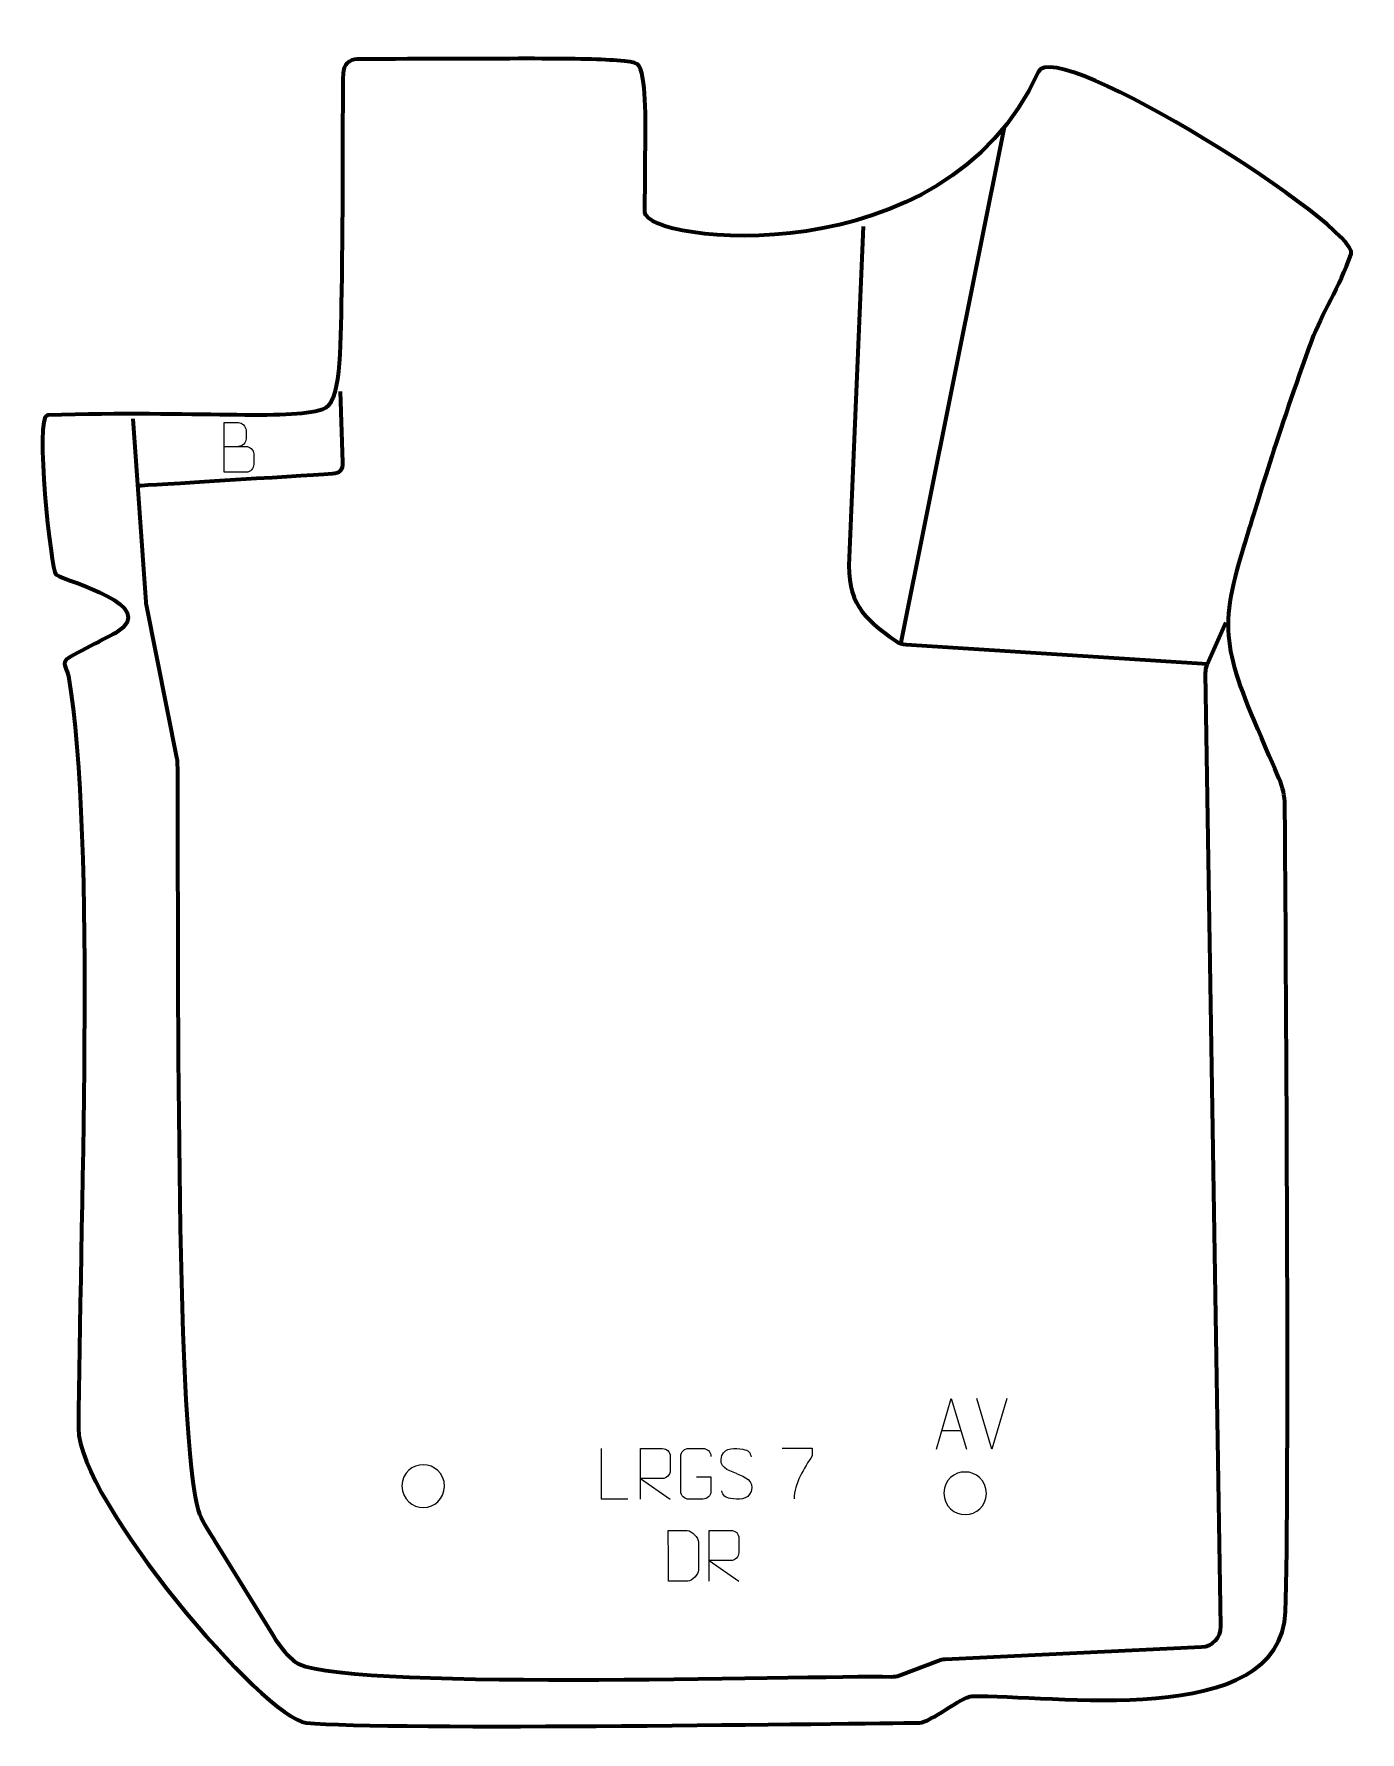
# Model space of a CAD drawing. Header units: millimetres. Extents: x -3605 to -2951, y -59 to 778.
import ezdxf

# ---------------------------------------------------------------- set-up
doc = ezdxf.new("R2010")
doc.units = ezdxf.units.MM
doc.header["$MEASUREMENT"] = 0
doc.layers.add('layer 1', color=7, linetype='Continuous')
doc.layers.add('layer 2', color=7, linetype='Continuous')

msp = doc.modelspace()

# ---------------------------------------------------------------- linework, layer by layer
at = {"layer": 'layer 1', "color": 230, "lineweight": 200}
msp.add_open_spline([(-3445.4916, 765.8086), (-3375.6159, 765.8086), (-3335.4199, 766.5875), (-3317.3898, 765.0571), (-3317.3898, 765.0571), (-3306.0394, 764.0937), (-3306.2416, 764.4509), (-3304.6619, 756.1021), (-3304.6619, 756.1021), (-3302.5616, 745.0015), (-3303.5996, 723.7591), (-3303.5996, 690.2256), (-3303.5996, 690.2256), (-3303.5996, 675.3048), (-3155.9924, 657.5309), (-3109.6909, 759.3412), (-3109.6909, 759.3412), (-3101.122, 778.1829), (-2950.9379, 682.5066), (-2955.3576, 669.7046), (-2955.3576, 669.7046), (-2961.0724, 653.1511), (-2969.9, 640.362), (-2974.7881, 626.8839), (-2974.7881, 626.8839), (-2991.6495, 580.3916), (-3001.5035, 547.1444), (-3008.2428, 525.2655), (-3008.2428, 525.2655), (-3021.5263, 482.1416), (-3017.2913, 472.3424), (-2995.754, 422.3008), (-2995.754, 422.3008), (-2987.3357, 402.7411), (-2988.0765, 406.9026), (-2987.9204, 385.4858), (-2987.9204, 385.4858), (-2987.3956, 313.58), (-2985.7062, 57.6625), (-2987.6843, 0.3853), (-2987.6843, 0.3853), (-2989.7384, -59.0895), (-3104.7751, -40.3131), (-3142.3509, -41.4183), (-3142.3509, -41.4183), (-3147.5105, -41.57), (-3163.0496, -54.5122), (-3168.2592, -54.5302), (-3168.2592, -54.5302), (-3196.4853, -54.6277), (-3430.7858, -58.4898), (-3470.7319, -54.492), (-3470.7319, -54.492), (-3491.2058, -52.4436), (-3583.1428, 55.2691), (-3582.9951, 90.6985), (-3582.9951, 90.6985), (-3582.6099, 183.0503), (-3574.0758, 382.4309), (-3587.9544, 461.5422), (-3587.9544, 461.5422), (-3588.483, 464.5557), (-3590.9782, 467.1742), (-3589.2797, 469.4808), (-3589.2797, 469.4808), (-3588.0167, 471.1962), (-3566.9688, 481.3185), (-3563.9966, 483.2338), (-3563.9966, 483.2338), (-3543.179, 496.6489), (-3587.5375, 507.7619), (-3594.2176, 511.7302), (-3594.2176, 511.7302), (-3596.3033, 512.9693), (-3604.9352, 589.9726), (-3598.2952, 590.1827), (-3598.2952, 590.1827), (-3523.4653, 592.5516), (-3480.2136, 587.3511), (-3462.6522, 592.967), (-3462.6522, 592.967), (-3453.4771, 595.9011), (-3453.889, 620.5785), (-3453.3002, 651.1416), (-3453.3002, 651.1416), (-3452.4925, 693.0634), (-3452.9101, 745.1264), (-3452.4916, 758.8284), (-3452.4916, 758.8284), (-3452.3741, 762.6748), (-3449.3401, 765.8086), (-3445.4916, 765.8086)], degree=3, knots=[0, 0, 0, 0, 0.04166667, 0.04166667, 0.04166667, 0.04166667, 0.08333333, 0.08333333, 0.08333333, 0.08333333, 0.125, 0.125, 0.125, 0.125, 0.16666667, 0.16666667, 0.16666667, 0.16666667, 0.20833333, 0.20833333, 0.20833333, 0.20833333, 0.25, 0.25, 0.25, 0.25, 0.29166667, 0.29166667, 0.29166667, 0.29166667, 0.33333333, 0.33333333, 0.33333333, 0.33333333, 0.375, 0.375, 0.375, 0.375, 0.41666667, 0.41666667, 0.41666667, 0.41666667, 0.45833333, 0.45833333, 0.45833333, 0.45833333, 0.5, 0.5, 0.5, 0.5, 0.54166667, 0.54166667, 0.54166667, 0.54166667, 0.58333333, 0.58333333, 0.58333333, 0.58333333, 0.625, 0.625, 0.625, 0.625, 0.66666667, 0.66666667, 0.66666667, 0.66666667, 0.70833333, 0.70833333, 0.70833333, 0.70833333, 0.75, 0.75, 0.75, 0.75, 0.79166667, 0.79166667, 0.79166667, 0.79166667, 0.83333333, 0.83333333, 0.83333333, 0.83333333, 0.875, 0.875, 0.875, 0.875, 0.91666667, 0.91666667, 0.91666667, 0.91666667, 1, 1, 1, 1], dxfattribs=at)
at = {"layer": 'layer 2', "color": 142, "lineweight": 200}
msp.add_open_spline([(-3126.4238, 732.1988), (-3126.4238, 732.1988), (-3177.6045, 477.3004), (-3177.6045, 477.3004)], degree=3, dxfattribs=at)
for points, knots in [([(-3195.9492, 683.3228), (-3195.9492, 683.3228), (-3202.957, 520.034), (-3202.957, 520.034), (-3202.957, 520.034), (-3203.8963, 498.1147), (-3196.4458, 490.2944), (-3179.8821, 478.8711), (-3179.8821, 478.8711), (-3178.3239, 477.7965), (-3176.7325, 477.2446), (-3174.8435, 477.1237), (-3174.8435, 477.1237), (-3174.8435, 477.1237), (-3026.0954, 467.6029), (-3026.0954, 467.6029)], [0, 0, 0, 0, 0.2, 0.2, 0.2, 0.2, 0.4, 0.4, 0.4, 0.4, 0.6, 0.6, 0.6, 0.6, 1, 1, 1, 1]), ([(-3553.8467, 555.5266), (-3547.3434, 555.7554), (-3477.5128, 560.1916), (-3457.6571, 561.4566), (-3457.6571, 561.4566), (-3453.9933, 561.6899), (-3452.4709, 563.3917), (-3452.5876, 566.9466), (-3452.5876, 566.9466), (-3452.5876, 566.9466), (-3453.7338, 601.853), (-3453.7338, 601.853)], [0, 0, 0, 0, 0.25, 0.25, 0.25, 0.25, 0.5, 0.5, 0.5, 0.5, 1, 1, 1, 1]), ([(-3556.1359, 588.3372), (-3556.1359, 588.3372), (-3549.8304, 497.9585), (-3549.8304, 497.9585), (-3549.8304, 497.9585), (-3549.7992, 497.5117), (-3549.7483, 497.1325), (-3549.6605, 496.6933), (-3549.6605, 496.6933), (-3549.6605, 496.6933), (-3534.4387, 420.5844), (-3534.4387, 420.5844), (-3534.4387, 420.5844), (-3534.3163, 419.9723), (-3534.2585, 419.4411), (-3534.2464, 418.817), (-3534.2464, 418.817), (-3533.6349, 387.2604), (-3535.5755, 140.0475), (-3527.366, 71.3096), (-3527.366, 71.3096), (-3524.3788, 46.297), (-3524.1893, 48.7254), (-3513.0892, 30.7455), (-3513.0892, 30.7455), (-3513.0892, 30.7455), (-3487.3073, -11.0163), (-3487.3073, -11.0163), (-3487.3073, -11.0163), (-3482.518, -18.774), (-3479.2682, -21.7348), (-3476.633, -24.1362), (-3476.633, -24.1362), (-3460.0961, -39.2067), (-3223.9614, -30.9722), (-3181.9995, -31.8083), (-3181.9995, -31.8083), (-3180.6661, -31.8348), (-3179.5213, -31.6381), (-3178.2732, -31.1677), (-3178.2732, -31.1677), (-3178.2732, -31.1677), (-3158.6211, -23.7603), (-3158.6211, -23.7603), (-3158.6211, -23.7603), (-3157.5938, -23.3731), (-3156.664, -23.1809), (-3155.5674, -23.1289), (-3155.5674, -23.1289), (-3155.5674, -23.1289), (-3029.0657, -17.1354), (-3029.0657, -17.1354), (-3029.0657, -17.1354), (-3023.6735, -16.8799), (-3019.4534, -12.3831), (-3019.5403, -6.9856), (-3019.5403, -6.9856), (-3019.5403, -6.9856), (-3027.1101, 463.0305), (-3027.1101, 463.0305), (-3027.1101, 463.0305), (-3027.1344, 464.5406), (-3026.8724, 465.8377), (-3026.264, 467.22), (-3026.264, 467.22), (-3026.264, 467.22), (-3017.0912, 488.0603), (-3017.0912, 488.0603)], [0, 0, 0, 0, 0.05555556, 0.05555556, 0.05555556, 0.05555556, 0.11111111, 0.11111111, 0.11111111, 0.11111111, 0.16666667, 0.16666667, 0.16666667, 0.16666667, 0.22222222, 0.22222222, 0.22222222, 0.22222222, 0.27777778, 0.27777778, 0.27777778, 0.27777778, 0.33333333, 0.33333333, 0.33333333, 0.33333333, 0.38888889, 0.38888889, 0.38888889, 0.38888889, 0.44444444, 0.44444444, 0.44444444, 0.44444444, 0.5, 0.5, 0.5, 0.5, 0.55555556, 0.55555556, 0.55555556, 0.55555556, 0.61111111, 0.61111111, 0.61111111, 0.61111111, 0.66666667, 0.66666667, 0.66666667, 0.66666667, 0.72222222, 0.72222222, 0.72222222, 0.72222222, 0.77777778, 0.77777778, 0.77777778, 0.77777778, 0.83333333, 0.83333333, 0.83333333, 0.83333333, 0.88888889, 0.88888889, 0.88888889, 0.88888889, 1, 1, 1, 1])]:
    msp.add_open_spline(points, degree=3, knots=knots, dxfattribs=at)
at = {"layer": 'layer 2', "color": 250, "lineweight": 9}
for points, knots in [([(-3511.0485, 574.8243), (-3507.4819, 574.8247), (-3503.9657, 574.8247), (-3500.3983, 574.8243), (-3500.3983, 574.8243), (-3498.4619, 574.8074), (-3496.5764, 573.1055), (-3496.5764, 571.0965), (-3496.5764, 571.0965), (-3496.5767, 569.9903), (-3496.5767, 567.0011), (-3496.5764, 565.8946), (-3496.5764, 565.8946), (-3496.559, 564.0734), (-3498.0707, 562.0993), (-3500.3463, 562.1159), (-3500.3463, 562.1159), (-3503.9141, 562.1163), (-3507.4815, 562.1163), (-3511.0485, 562.1159), (-3511.0485, 562.1159), (-3511.0485, 570.2696), (-3511.0485, 578.423), (-3511.0485, 586.576), (-3511.0485, 586.576), (-3508.7217, 586.576), (-3506.3945, 586.576), (-3504.0673, 586.576), (-3504.0673, 586.576), (-3502.4197, 586.5934), (-3500.3644, 584.7206), (-3500.3471, 582.797), (-3500.3471, 582.797), (-3500.3474, 580.7717), (-3500.3474, 580.6286), (-3500.3471, 578.603), (-3500.3471, 578.603), (-3500.3301, 576.5777), (-3502.1479, 574.8074), (-3504.1182, 574.8243)], [0, 0, 0, 0, 0.09090909, 0.09090909, 0.09090909, 0.09090909, 0.18181818, 0.18181818, 0.18181818, 0.18181818, 0.27272727, 0.27272727, 0.27272727, 0.27272727, 0.36363636, 0.36363636, 0.36363636, 0.36363636, 0.45454545, 0.45454545, 0.45454545, 0.45454545, 0.54545455, 0.54545455, 0.54545455, 0.54545455, 0.63636364, 0.63636364, 0.63636364, 0.63636364, 0.72727273, 0.72727273, 0.72727273, 0.72727273, 0.81818182, 0.81818182, 0.81818182, 0.81818182, 1, 1, 1, 1]), ([(-3159.8856, 80.4073), (-3159.8856, 80.4073), (-3152.5146, 105.3608), (-3152.5146, 105.3608), (-3152.5146, 105.3608), (-3152.5146, 105.3608), (-3144.9447, 80.4073), (-3144.9447, 80.4073)], [0, 0, 0, 0, 0.33333333, 0.33333333, 0.33333333, 0.33333333, 1, 1, 1, 1]), ([(-3312.0213, 55.7581), (-3312.0213, 55.7581), (-3324.9704, 55.7581), (-3324.9704, 55.7581), (-3324.9704, 55.7581), (-3324.9704, 55.7581), (-3324.9704, 80.7117), (-3324.9704, 80.7117)], [0, 0, 0, 0, 0.33333333, 0.33333333, 0.33333333, 0.33333333, 1, 1, 1, 1]), ([(-3305.8279, 55.7582), (-3305.8279, 55.7582), (-3305.8279, 80.7117), (-3305.8279, 80.7117), (-3305.8279, 80.7117), (-3302.2331, 80.7117), (-3298.6376, 80.7117), (-3295.0424, 80.7117), (-3295.0424, 80.7117), (-3292.7171, 80.674), (-3291.1598, 79.184), (-3291.1639, 76.8176), (-3291.1639, 76.8176), (-3291.1643, 74.7821), (-3291.1643, 71.7227), (-3291.1639, 69.6867), (-3291.1639, 69.6867), (-3291.1704, 67.8112), (-3292.9827, 65.8694), (-3294.9922, 65.8503), (-3294.9922, 65.8503), (-3294.9922, 65.8503), (-3305.8279, 65.8503), (-3305.8279, 65.8503), (-3305.8279, 65.8503), (-3305.8279, 65.8503), (-3291.1732, 55.7582), (-3291.1732, 55.7582)], [0, 0, 0, 0, 0.125, 0.125, 0.125, 0.125, 0.25, 0.25, 0.25, 0.25, 0.375, 0.375, 0.375, 0.375, 0.5, 0.5, 0.5, 0.5, 0.625, 0.625, 0.625, 0.625, 0.75, 0.75, 0.75, 0.75, 1, 1, 1, 1]), ([(-3278.2409, 66.7439), (-3278.2409, 66.7439), (-3271.0728, 66.7439), (-3271.0728, 66.7439), (-3271.0728, 66.7439), (-3271.0728, 66.7439), (-3271.0728, 59.5758), (-3271.0728, 59.5758), (-3271.0728, 59.5758), (-3271.2125, 57.2524), (-3272.8897, 55.7728), (-3275.0375, 55.762), (-3275.0375, 55.762), (-3277.3693, 55.7624), (-3279.7013, 55.7624), (-3282.0328, 55.762), (-3282.0328, 55.762), (-3283.9577, 55.6566), (-3285.9299, 57.5411), (-3285.9187, 59.5584), (-3285.9187, 59.5584), (-3285.9183, 65.3285), (-3285.9183, 71.0982), (-3285.9187, 76.8675), (-3285.9187, 76.8675), (-3285.9145, 79.0056), (-3284.1677, 80.7248), (-3282.0154, 80.7114), (-3282.0154, 80.7114), (-3279.6897, 80.7114), (-3277.3636, 80.7114), (-3275.0375, 80.7114), (-3275.0375, 80.7114), (-3273.0908, 80.7468), (-3271.0994, 79.2553), (-3271.0728, 76.8176)], [0, 0, 0, 0, 0.1, 0.1, 0.1, 0.1, 0.2, 0.2, 0.2, 0.2, 0.3, 0.3, 0.3, 0.3, 0.4, 0.4, 0.4, 0.4, 0.5, 0.5, 0.5, 0.5, 0.6, 0.6, 0.6, 0.6, 0.7, 0.7, 0.7, 0.7, 0.8, 0.8, 0.8, 0.8, 1, 1, 1, 1]), ([(-3258.4903, 68.4088), (-3262.7386, 69.8792), (-3267.6467, 71.675), (-3265.6416, 77.1953), (-3265.6416, 77.1953), (-3264.1381, 81.3352), (-3258.9245, 80.9467), (-3255.3209, 80.3456), (-3255.3209, 80.3456), (-3252.4603, 79.8684), (-3251.5956, 78.6552), (-3251.285, 76.5711)], [0, 0, 0, 0, 0.25, 0.25, 0.25, 0.25, 0.5, 0.5, 0.5, 0.5, 1, 1, 1, 1]), ([(-3235.8983, 80.8881), (-3235.8983, 80.8881), (-3221.0822, 80.8881), (-3221.0822, 80.8881), (-3221.0822, 80.8881), (-3221.0825, 79.6385), (-3221.0825, 78.3889), (-3221.0822, 77.1391), (-3221.0822, 77.1391), (-3225.0766, 71.142), (-3229.9918, 63.3084), (-3229.9918, 55.9296)], [0, 0, 0, 0, 0.25, 0.25, 0.25, 0.25, 0.5, 0.5, 0.5, 0.5, 1, 1, 1, 1]), ([(-3423.4247, 62.2602), (-3423.354, 68.9006), (-3418.08, 72.7466), (-3412.9247, 72.6496), (-3412.9247, 72.6496), (-3407.7694, 72.7466), (-3402.4954, 68.6832), (-3402.4247, 62.0428), (-3402.4247, 62.0428), (-3402.7949, 55.7135), (-3407.2368, 51.6828), (-3412.9247, 51.6534), (-3412.9247, 51.6534), (-3418.08, 51.5564), (-3423.354, 55.6198), (-3423.4247, 62.2602)], [0, 0, 0, 0, 0.2, 0.2, 0.2, 0.2, 0.4, 0.4, 0.4, 0.4, 0.6, 0.6, 0.6, 0.6, 1, 1, 1, 1]), ([(-3258.4903, 68.4087), (-3254.4717, 66.762), (-3249.4422, 64.8737), (-3251.2762, 59.5134), (-3251.2762, 59.5134), (-3252.736, 55.247), (-3257.6468, 55.5037), (-3261.3729, 56.0584), (-3261.3729, 56.0584), (-3264.1229, 56.4682), (-3265.3438, 57.6817), (-3265.7218, 59.7939)], [0, 0, 0, 0, 0.25, 0.25, 0.25, 0.25, 0.5, 0.5, 0.5, 0.5, 1, 1, 1, 1]), ([(-3156.1955, 58.7324), (-3156.1248, 65.3728), (-3150.8508, 69.2188), (-3145.6955, 69.1218), (-3145.6955, 69.1218), (-3140.5402, 69.2188), (-3135.2662, 65.1554), (-3135.1955, 58.515), (-3135.1955, 58.515), (-3135.5657, 52.1857), (-3140.0076, 48.155), (-3145.6955, 48.1256), (-3145.6955, 48.1256), (-3150.8508, 48.0286), (-3156.1248, 52.092), (-3156.1955, 58.7324)], [0, 0, 0, 0, 0.2, 0.2, 0.2, 0.2, 0.4, 0.4, 0.4, 0.4, 0.6, 0.6, 0.6, 0.6, 1, 1, 1, 1]), ([(-3292.0297, 15.3634), (-3289.6979, 15.3638), (-3284.7477, 15.3398), (-3282.4162, 15.3395), (-3282.4162, 15.3395), (-3280.4912, 15.2341), (-3277.1726, 18.7757), (-3277.1838, 20.793), (-3277.1838, 20.793), (-3277.1842, 26.5631), (-3277.1842, 28.7328), (-3277.1838, 34.5021), (-3277.1838, 34.5021), (-3277.1881, 36.6402), (-3280.5626, 40.3003), (-3282.715, 40.2868), (-3282.715, 40.2868), (-3285.0407, 40.2868), (-3289.765, 40.2868), (-3292.0911, 40.2868), (-3292.0911, 40.2868), (-3292.0907, 34.5399), (-3292.0294, 21.1107), (-3292.0297, 15.3634)], [0, 0, 0, 0, 0.14285714, 0.14285714, 0.14285714, 0.14285714, 0.28571429, 0.28571429, 0.28571429, 0.28571429, 0.42857143, 0.42857143, 0.42857143, 0.42857143, 0.57142857, 0.57142857, 0.57142857, 0.57142857, 0.71428571, 0.71428571, 0.71428571, 0.71428571, 1, 1, 1, 1]), ([(-3271.9695, 15.3353), (-3271.9695, 15.3353), (-3271.9695, 40.2888), (-3271.9695, 40.2888), (-3271.9695, 40.2888), (-3268.3747, 40.2888), (-3264.7792, 40.2888), (-3261.184, 40.2888), (-3261.184, 40.2888), (-3258.8587, 40.2511), (-3257.3014, 38.7611), (-3257.3055, 36.3947), (-3257.3055, 36.3947), (-3257.3059, 34.3592), (-3257.3059, 31.2998), (-3257.3055, 29.2638), (-3257.3055, 29.2638), (-3257.312, 27.3883), (-3259.1243, 25.4465), (-3261.1338, 25.4274), (-3261.1338, 25.4274), (-3261.1338, 25.4274), (-3271.9695, 25.4274), (-3271.9695, 25.4274), (-3271.9695, 25.4274), (-3271.9695, 25.4274), (-3257.3148, 15.3353), (-3257.3148, 15.3353)], [0, 0, 0, 0, 0.125, 0.125, 0.125, 0.125, 0.25, 0.25, 0.25, 0.25, 0.375, 0.375, 0.375, 0.375, 0.5, 0.5, 0.5, 0.5, 0.625, 0.625, 0.625, 0.625, 0.75, 0.75, 0.75, 0.75, 1, 1, 1, 1])]:
    msp.add_open_spline(points, degree=3, knots=knots, dxfattribs=at)
for points in [[(-3132.5261, 80.4), (-3132.5261, 80.4), (-3139.8479, 105.3536), (-3139.8479, 105.3536)], [(-3125.2042, 105.3536), (-3125.2042, 105.3536), (-3132.526, 80.4), (-3132.526, 80.4)], [(-3157.163, 89.6567), (-3157.163, 89.6567), (-3147.6673, 89.6567), (-3147.6673, 89.6567)]]:
    msp.add_open_spline(points, degree=3, dxfattribs=at)

doc.saveas('drawing.dxf')
